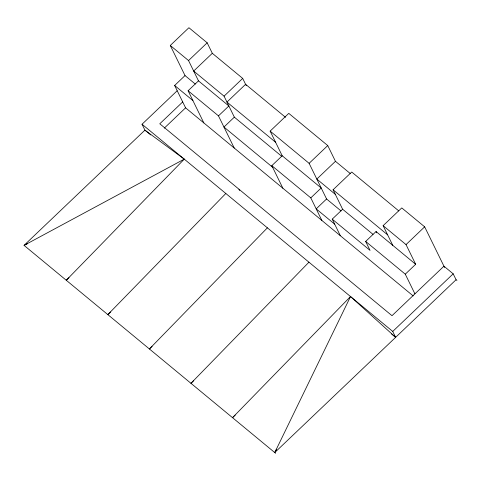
<?xml version="1.0" encoding="UTF-8"?>
<svg xmlns="http://www.w3.org/2000/svg" width="481" height="481" viewBox="0 0 481 481"><rect width="100%" height="100%" fill="white"/><g stroke="black" fill="none" stroke-linecap="round" stroke-linejoin="round"><path stroke-width="0.72" d="M182.702 101.93L159.782 123.779L391.997 315.692L443.939 266.185L453.18 273.821L456.072 279.726L274.747 452.561L350.517 296.536L395.629 337.337L392.736 331.433L142.039 124.242L177.116 90.807M274.747 452.561L276.491 449.242M142.039 124.242L144.931 130.147L184.265 159.139L66.27 280.267L68.981 277.681M225.823 193.488L107.834 314.616L110.546 312.031M267.388 227.838L149.399 348.965L152.11 346.38M308.952 262.187L190.963 383.315L193.675 380.73M350.517 296.536L232.527 417.664L235.233 415.079M195.304 84.067L185.029 75.577L170.28 45.473L188.913 27.712L207.173 42.803L212.313 53.295L242.701 78.403L246.242 85.642M234.235 148.034L218.482 115.873L228.872 105.97L198.485 80.862L188.54 60.564L207.173 42.803M413.185 295.929L185.594 107.834L174.645 85.48L185.029 75.577M212.313 53.295L193.681 71.056L224.068 96.164L234.343 117.148L281.83 156.391M203.854 122.926L188.101 90.765L198.485 80.862M164.274 128.156L185.594 107.834M224.068 96.164L242.701 78.403M234.343 117.148L223.96 127.05L272.601 167.256M321.855 220.448L310.798 197.877L321.188 187.975L282.209 155.766L270.142 131.121L288.774 113.36L327.747 145.575L335.455 161.309L350.499 173.737M282.882 188.239L271.825 165.668L282.209 155.766M341.041 210.931L326.581 198.978L309.115 163.336L327.747 145.575M335.455 161.309L316.823 179.07L335.335 194.366M372.991 234.343L342.622 209.241L333.086 189.779L351.719 172.018L398.791 210.925M326.581 198.978L316.191 208.88L334.698 224.176M340.368 235.744L332.233 219.144L342.622 209.241M332.233 219.144L370.057 250.403L365.662 241.432L376.052 231.529L415.668 264.273L405.279 274.176L414.917 293.849M392.761 245.346L383.129 225.673L401.761 207.912L424.663 226.84L444.582 267.496M415.668 264.273L406.03 244.601L424.663 226.84M392.736 331.433L453.18 273.821M184.265 159.139L24.05 245.37L275.625 453.288M27.417 243.711L24.05 245.37L144.931 130.147L150.715 134.927M285.546 117.328L245.593 84.307L226.96 102.068L275.601 142.268M456.072 279.726L456.95 280.453M170.28 45.473L188.54 60.564M270.142 131.121L309.115 163.336M383.129 225.673L406.03 244.601M333.086 189.779L387.626 234.854M188.101 90.765L218.482 115.873M365.662 241.432L405.279 274.176M271.825 165.668L310.798 197.877M174.645 85.48L192.905 100.571M391.582 333.988L395.629 337.337M376.052 231.529L376.677 232.81M238.943 189.201L239.586 190.512"/></g></svg>
